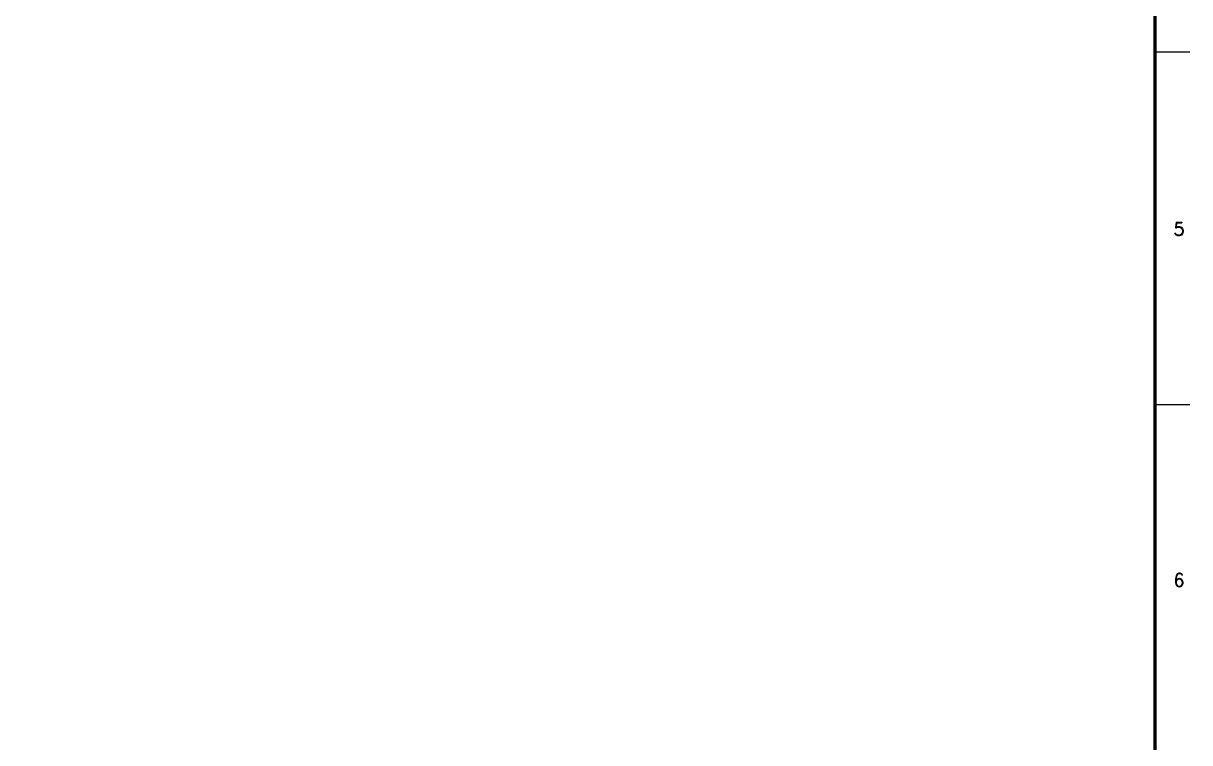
# Model space of a CAD drawing. Extents: x -7 to 847, y 0 to 598.
# Drawn here: x 603.8 to 847.3, y 151.3 to 301.5 of the extents above; entities that cross this region are included whole.
import ezdxf

# ---------------------------------------------------------------- set-up
doc = ezdxf.new("R2010")
doc.units = 0
doc.header["$MEASUREMENT"] = 0
doc.layers.add('BACKING', color=7, linetype='CONTINUOUS')
doc.styles.add('ROMAND', font='romand.shx', dxfattribs={"height": 0.23})

msp = doc.modelspace()

# ---------------------------------------------------------------- linework, layer by layer
at = {"layer": 'BACKING', "color": 7, "linetype": 'Continuous'}
for p, q in [((840.01, 295.5), (847.34, 295.5)), ((840.01, 221.87), (847.34, 221.87))]:
    msp.add_line(p, q, dxfattribs=at)
at = {"layer": 'BACKING', "color": 7, "linetype": 'Continuous', "const_width": 0.719, "flags": 128}
msp.add_lwpolyline([(0, 0), (840.09, 0), (840.09, 590.1), (0, 590.1)], close=True, dxfattribs=at)

# ---------------------------------------------------------------- texts
at = {"layer": 'BACKING', "color": 7, "linetype": 'Continuous', "style": 'ROMAND'}
for s, p in [('5', (843.87, 257.1)), ('6', (843.87, 183.78))]:
    msp.add_text(s, height=2.88, dxfattribs=at).set_placement(p)

doc.saveas('drawing.dxf')
